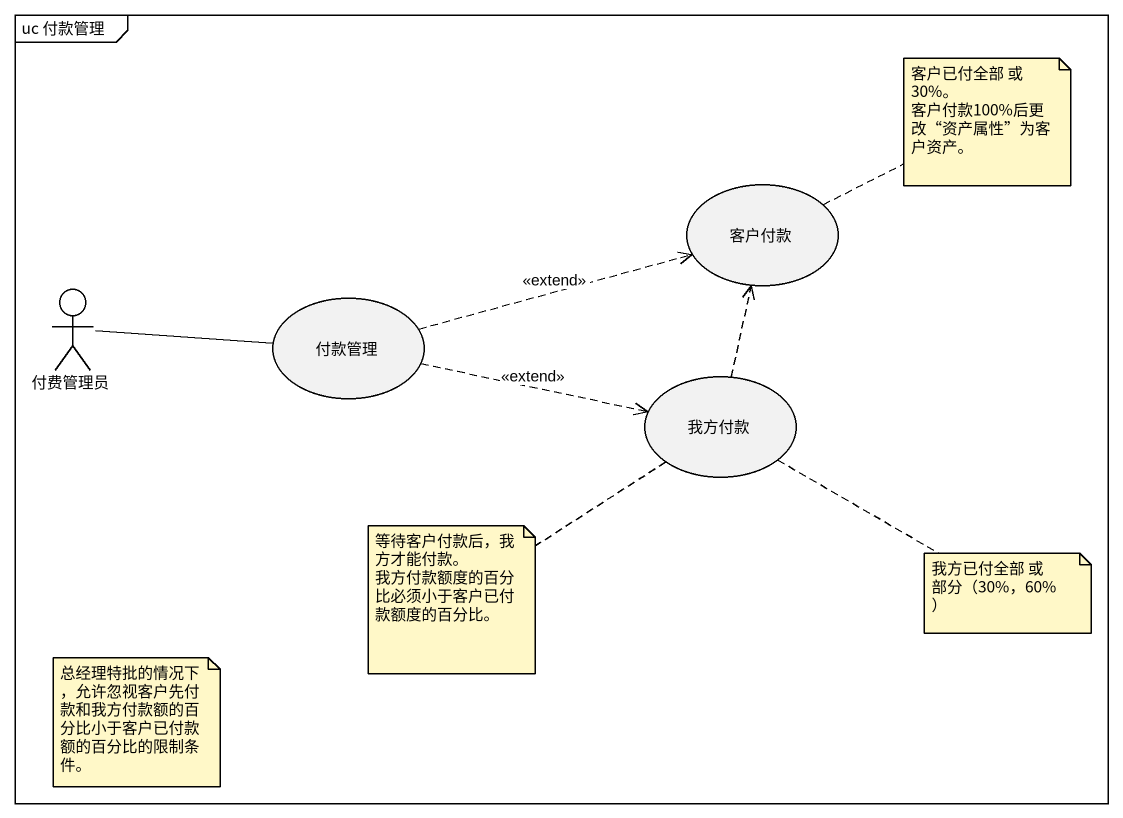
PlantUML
@startuml
mainframe uc 付款管理
usecase 客户付款
actor 付费管理员
usecase 付款管理
usecase 我方付款
付费管理员 -right- 付款管理
付款管理 .right.> 客户付款 : <<extend>>
付款管理 .right.> 我方付款 : <<extend>>
我方付款 .up.> 客户付款
note right of 客户付款
  客户已付全部 或 30%。
  客户付款100%后更改“资产属性”为客户资产。
end note
note bottom of 我方付款
  等待客户付款后，我方才能付款。
  我方付款额度的百分比必须小于客户已付款额度的百分比。
end note
note right of 我方付款 : 我方已付全部 或 部分（30%，60%）
note as N4
  总经理特批的情况下，允许忽视客户先付款和我方付款额的百分比小于客户已付款额的百分比的限制条件。
end note
@enduml
